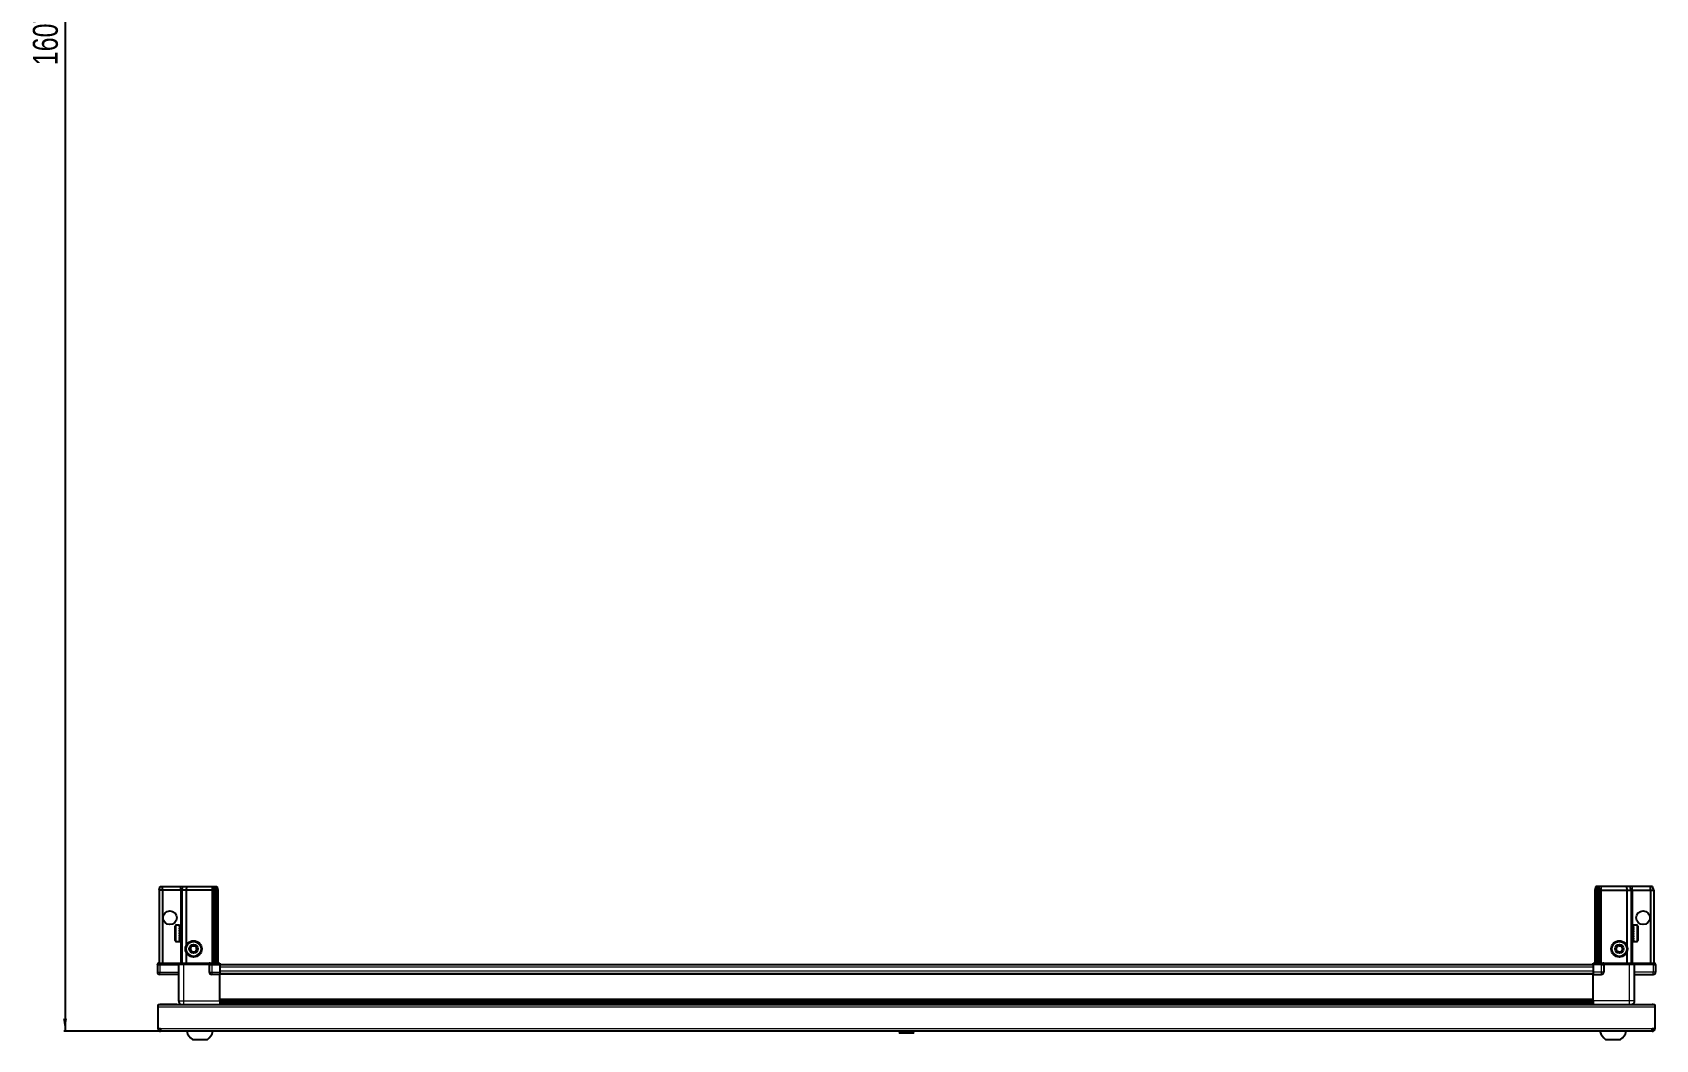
# Model space of a CAD drawing. Header units: millimetres. Extents: x 1319 to 5845, y -1038 to 1775.
# Drawn here: x 1375 to 2675, y -1038 to -231 of the extents above; entities that cross this region are included whole.
import ezdxf

# ---------------------------------------------------------------- set-up
doc = ezdxf.new("R2010")
doc.units = ezdxf.units.MM
doc.layers.add('FORMAT', color=7, linetype='Continuous')
doc.styles.add('SLDTEXTSTYLE0', font='TXT', dxfattribs={"width": 0.75})
doc.dimstyles.new('SLDDIMSTYLE0', dxfattribs={"dimtxt": 20, "dimasz": 10, "dimexe": 0, "dimexo": 0.0625, "dimgap": 5, "dimtad": 2, "dimdec": 1, "dimrnd": 1e-09, "dimzin": 12, "dimdsep": 46, "dimtxsty": 'SLDTEXTSTYLE0', "dimsah": 1, "dimcen": 0.09, "dimadec": 0, "dimazin": 3, "dimtfac": 1, "dimtofl": 0, "dimtmove": 0, "dimatfit": 3, "dimfxl": 0, "dimfrac": 2, "dimtolj": 1, "dimtzin": 12, "dimarcsym": 0})

# ---------------------------------------------------------------- blocks, each defined once
blk = doc.blocks.new('_D_9')
at = {"layer": 'FORMAT'}
for p, q in [((2068.9, 575.4), (1399.7, 575.4)), ((1400.7, 575.4), (1400.7, -1031.6)), ((1477.2, -1031.6), (1399.7, -1031.6))]:
    blk.add_line(p, q, dxfattribs=at)
for points in [[(1400.7, 575.4), (1399.1, 565.4), (1402.2, 565.4)], [(1400.7, -1031.6), (1402.2, -1021.6), (1399.1, -1021.6)]]:
    blk.add_solid(points, dxfattribs=at)
at = {"layer": 'FORMAT', "insert": (1374.9, -257.7), "char_height": 20, "attachment_point": 1, "rotation": 90, "style": 'SLDTEXTSTYLE0'}
blk.add_mtext('1607', dxfattribs=at)

msp = doc.modelspace()

# ---------------------------------------------------------------- linework, layer by layer
at = {"color": 7, "linetype": 'Continuous', "lineweight": 25}
for p, q in [((1476.16, -918.62), (1476.96, -915.62)), ((1476.16, -918.62), (1476.16, -976.92)), ((1478.66, -918.62), (1476.16, -918.62)), ((1476.96, -915.62), (1478.81, -915.62)), ((1478.66, -918.62), (1478.81, -915.62)), ((1478.66, -918.62), (1478.66, -976.92)), ((1493.16, -918.62), (1478.66, -918.62)), ((1478.81, -915.62), (1493.16, -915.62)), ((1493.16, -915.62), (1494.96, -915.62)), ((1494.16, -918.62), (1493.16, -918.62)), ((1494.16, -918.62), (1494.96, -915.62)), ((1494.16, -918.62), (1494.16, -976.92)), ((1497.66, -918.62), (1494.16, -918.62)), ((1494.96, -915.62), (1497.99, -915.62)), ((1497.99, -915.62), (1497.66, -918.62)), ((1497.66, -918.62), (1497.66, -963.12)), ((1518.16, -918.62), (1497.66, -918.62)), ((1497.99, -915.62), (1518.16, -915.62)), ((1518.16, -915.62), (1519.96, -915.62)), ((1519.16, -918.62), (1518.16, -918.62)), ((1519.96, -915.62), (1519.16, -918.62)), ((1519.16, -918.62), (1519.16, -976.92)), ((1520.16, -918.62), (1519.16, -918.62)), ((1519.96, -915.62), (1520.7, -915.62)), ((1520.7, -915.62), (1520.16, -918.62)), ((1520.16, -918.62), (1520.16, -976.92)), ((1521.66, -918.62), (1520.16, -918.62)), ((1520.7, -915.62), (1521.2, -915.62)), ((1521.2, -915.62), (1521.66, -918.62)), ((1521.2, -915.62), (1522.35, -915.62)), ((1521.66, -918.62), (1521.66, -976.92)), ((1523.16, -918.62), (1521.66, -918.62)), ((1522.35, -915.62), (1523.16, -918.62)), ((1523.16, -918.62), (1523.16, -976.92)), ((2626.96, -915.62), (2626.16, -918.62)), ((2626.16, -918.62), (2627.66, -918.62)), ((2626.16, -918.62), (2626.16, -976.92)), ((2628.11, -915.62), (2626.96, -915.62)), ((2628.11, -915.62), (2627.66, -918.62)), ((2627.66, -918.62), (2629.16, -918.62)), ((2627.66, -918.62), (2627.66, -976.92)), ((2628.61, -915.62), (2628.11, -915.62)), ((2628.61, -915.62), (2629.16, -918.62)), ((2629.35, -915.62), (2628.61, -915.62)), ((2629.16, -918.62), (2630.16, -918.62)), ((2629.16, -918.62), (2629.16, -976.92)), ((2629.35, -915.62), (2630.16, -918.62)), ((2631.16, -915.62), (2629.35, -915.62)), ((2630.16, -918.62), (2630.16, -976.92)), ((2630.16, -918.62), (2631.16, -918.62)), ((2651.32, -915.62), (2631.16, -915.62)), ((2631.16, -918.62), (2651.66, -918.62)), ((2651.32, -915.62), (2651.66, -918.62)), ((2654.35, -915.62), (2651.32, -915.62)), ((2651.66, -918.62), (2651.66, -963.12)), ((2651.66, -918.62), (2655.16, -918.62)), ((2655.16, -918.62), (2654.35, -915.62)), ((2656.16, -915.62), (2654.35, -915.62)), ((2655.16, -918.62), (2655.16, -976.92)), ((2655.16, -918.62), (2656.16, -918.62)), ((2670.5, -915.62), (2656.16, -915.62)), ((2656.16, -918.62), (2670.66, -918.62)), ((2670.66, -918.62), (2670.5, -915.62)), ((2672.35, -915.62), (2670.5, -915.62)), ((2670.66, -918.62), (2673.16, -918.62)), ((2670.66, -918.62), (2670.66, -976.92)), ((2673.16, -918.62), (2672.35, -915.62)), ((2673.16, -918.62), (2673.16, -976.92)), ((1488.96, -958.82), (1488.96, -947.42)), ((1492.16, -946.62), (1489.76, -946.62)), ((1492.16, -946.62), (1492.16, -946.63)), ((1492.16, -946.63), (1492.66, -946.63)), ((1492.16, -946.81), (1492.66, -946.81)), ((1492.16, -946.81), (1492.16, -947.03)), ((1492.16, -947.03), (1492.66, -947.03)), ((1492.16, -947.61), (1492.66, -947.61)), ((1492.16, -947.61), (1492.16, -948.03)), ((1492.16, -948.03), (1492.66, -948.03)), ((1492.16, -948.94), (1492.66, -948.94)), ((1492.16, -948.94), (1492.16, -949.53)), ((1492.66, -946.81), (1492.66, -946.63)), ((1492.66, -947.03), (1492.66, -946.81)), ((1492.66, -947.61), (1492.66, -947.03)), ((1492.66, -948.03), (1492.66, -947.61)), ((1492.66, -948.94), (1492.66, -948.03)), ((1492.76, -948.72), (1492.66, -948.72)), ((1492.66, -949.53), (1492.66, -948.94)), ((1492.76, -957.52), (1492.76, -948.72)), ((2656.66, -948.72), (2656.56, -948.72)), ((2656.56, -948.72), (2656.56, -957.52)), ((2659.56, -946.62), (2656.66, -946.62)), ((2657.16, -946.62), (2656.66, -946.62)), ((2656.66, -946.62), (2656.66, -946.67)), ((2656.66, -946.67), (2656.66, -946.95)), ((2657.16, -946.67), (2656.66, -946.67)), ((2657.16, -946.95), (2656.66, -946.95)), ((2656.66, -946.95), (2656.66, -947.23)), ((2657.16, -947.23), (2656.66, -947.23)), ((2656.66, -947.23), (2656.66, -947.89)), ((2657.16, -947.89), (2656.66, -947.89)), ((2656.66, -947.89), (2656.66, -948.36)), ((2656.66, -948.36), (2656.66, -949.34)), ((2657.16, -948.36), (2656.66, -948.36)), ((2657.16, -946.67), (2657.16, -946.62)), ((2657.16, -947.23), (2657.16, -946.95)), ((2657.16, -948.36), (2657.16, -947.89)), ((2660.36, -947.42), (2660.36, -958.82)), ((1489.76, -959.62), (1492.16, -959.62)), ((1492.16, -949.53), (1492.66, -949.53)), ((1492.16, -950.68), (1492.66, -950.68)), ((1492.16, -950.68), (1492.16, -951.38)), ((1492.16, -951.38), (1492.66, -951.38)), ((1492.16, -952.67), (1492.66, -952.67)), ((1492.16, -952.67), (1492.16, -953.4)), ((1492.16, -952.81), (1492.66, -952.81)), ((1492.16, -953.31), (1492.66, -953.31)), ((1492.16, -953.4), (1492.66, -953.4)), ((1492.16, -954.69), (1492.66, -954.69)), ((1492.16, -954.69), (1492.16, -955.4)), ((1492.16, -955.4), (1492.66, -955.4)), ((1492.16, -956.56), (1492.66, -956.56)), ((1492.16, -956.56), (1492.16, -957.17)), ((1492.16, -957.17), (1492.66, -957.17)), ((1492.16, -958.1), (1492.66, -958.1)), ((1492.16, -958.1), (1492.16, -958.54)), ((1492.16, -958.54), (1492.66, -958.54)), ((1492.16, -959.15), (1492.66, -959.15)), ((1492.16, -959.15), (1492.16, -959.38)), ((1492.16, -959.38), (1492.66, -959.38)), ((1492.16, -959.6), (1492.66, -959.6)), ((1492.16, -959.6), (1492.16, -959.62)), ((1492.16, -959.61), (1492.66, -959.61)), ((1492.66, -950.68), (1492.66, -949.53)), ((1492.66, -951.38), (1492.66, -950.68)), ((1492.66, -952.67), (1492.66, -951.38)), ((1492.66, -952.81), (1492.66, -952.67)), ((1492.66, -953.4), (1492.66, -953.31)), ((1492.66, -954.69), (1492.66, -953.4)), ((1492.66, -955.4), (1492.66, -954.69)), ((1492.66, -956.56), (1492.66, -955.4)), ((1492.66, -957.17), (1492.66, -956.56)), ((1492.66, -958.1), (1492.66, -957.17)), ((1492.66, -957.52), (1492.76, -957.52)), ((1492.66, -958.54), (1492.66, -958.1)), ((1492.66, -959.15), (1492.66, -958.54)), ((1492.66, -959.38), (1492.66, -959.15)), ((1492.66, -959.6), (1492.66, -959.38)), ((1492.66, -959.61), (1492.66, -959.6)), ((1493.64, -949.81), (1493.16, -949.12)), ((1493.16, -957.12), (1493.16, -949.12)), ((1493.16, -957.12), (1493.64, -956.43)), ((1494.12, -949.12), (1493.64, -949.81)), ((1493.64, -956.43), (1493.64, -949.81)), ((1493.64, -956.43), (1494.12, -957.12)), ((1494.16, -949.12), (1494.12, -949.12)), ((1494.12, -957.12), (1494.12, -949.12)), ((1494.12, -957.12), (1494.16, -957.12)), ((2655.19, -949.12), (2655.16, -949.12)), ((2655.16, -957.12), (2655.19, -957.12)), ((2655.67, -949.81), (2655.19, -949.12)), ((2655.19, -949.12), (2655.19, -957.12)), ((2655.19, -957.12), (2655.67, -956.43)), ((2656.16, -949.12), (2655.67, -949.81)), ((2655.67, -949.81), (2655.67, -956.43)), ((2655.67, -956.43), (2656.16, -957.12)), ((2656.16, -949.12), (2656.16, -957.12)), ((2656.56, -957.52), (2656.66, -957.52)), ((2657.16, -949.34), (2656.66, -949.34)), ((2656.66, -949.34), (2656.66, -949.96)), ((2656.66, -949.96), (2656.66, -951.16)), ((2657.16, -949.96), (2656.66, -949.96)), ((2657.16, -951.16), (2656.66, -951.16)), ((2656.66, -951.16), (2656.66, -951.79)), ((2657.16, -951.79), (2656.66, -951.79)), ((2656.66, -951.87), (2656.66, -953.17)), ((2657.16, -951.87), (2656.66, -951.87)), ((2657.16, -953.17), (2656.66, -953.17)), ((2657.16, -953.65), (2656.66, -953.65)), ((2656.66, -953.65), (2656.66, -953.91)), ((2656.66, -953.91), (2656.66, -955.17)), ((2657.16, -953.91), (2656.66, -953.91)), ((2657.16, -955.17), (2656.66, -955.17)), ((2656.66, -955.17), (2656.66, -955.86)), ((2656.66, -955.86), (2656.66, -956.98)), ((2657.16, -955.86), (2656.66, -955.86)), ((2657.16, -956.98), (2656.66, -956.98)), ((2656.66, -956.98), (2656.66, -957.55)), ((2656.66, -957.55), (2656.66, -958.41)), ((2657.16, -957.55), (2656.66, -957.55)), ((2657.16, -958.41), (2656.66, -958.41)), ((2656.66, -958.41), (2656.66, -958.8)), ((2656.66, -958.8), (2656.66, -959.32)), ((2657.16, -958.8), (2656.66, -958.8)), ((2657.16, -959.32), (2656.66, -959.32)), ((2656.66, -959.32), (2656.66, -959.5)), ((2656.66, -959.5), (2656.66, -959.62)), ((2657.16, -959.5), (2656.66, -959.5)), ((2656.66, -959.62), (2659.56, -959.62)), ((2657.16, -949.96), (2657.16, -949.34)), ((2657.16, -951.87), (2657.16, -951.16)), ((2657.16, -953.91), (2657.16, -953.17)), ((2657.16, -955.86), (2657.16, -955.17)), ((2657.16, -957.55), (2657.16, -956.98)), ((2657.16, -958.8), (2657.16, -958.41)), ((2657.16, -959.5), (2657.16, -959.32)), ((1497.66, -968.12), (1497.66, -976.92)), ((2651.66, -968.12), (2651.66, -976.92)), ((1475.16, -976.92), (1474.66, -977.79)), ((1474.66, -978.12), (1474.66, -977.79)), ((1474.66, -978.12), (1476.66, -978.12)), ((1474.66, -978.12), (1474.66, -984.12)), ((1476.66, -976.92), (1475.16, -976.92)), ((1476.66, -976.92), (1491.46, -976.92)), ((1491.46, -978.12), (1476.66, -978.12)), ((1476.66, -978.12), (1491.46, -978.12)), ((1491.66, -986.12), (1476.66, -986.12)), ((1491.46, -976.92), (1491.66, -976.92)), ((1491.66, -978.12), (1491.46, -978.12)), ((1491.66, -978.12), (1491.66, -976.92)), ((1491.66, -976.92), (1495.66, -976.92)), ((1495.66, -978.12), (1491.66, -978.12)), ((1491.66, -978.12), (1491.66, -1007.12)), ((1495.66, -976.92), (1515.96, -976.92)), ((1515.96, -978.12), (1495.66, -978.12)), ((1515.96, -976.92), (1516.16, -976.92)), ((1516.16, -978.12), (1515.96, -978.12)), ((1516.16, -978.12), (1516.16, -976.92)), ((1516.83, -976.92), (1516.16, -976.92)), ((1516.16, -978.12), (1518.16, -978.12)), ((1516.16, -978.12), (1516.16, -984.12)), ((1516.83, -976.92), (1524.66, -976.92)), ((1524.66, -977.79), (1518.16, -977.79)), ((1524.66, -978.12), (1518.16, -978.12)), ((1518.16, -978.12), (1524.66, -978.12)), ((1524.66, -986.12), (1518.16, -986.12)), ((1524.66, -976.92), (1524.66, -977.79)), ((1524.66, -977.79), (1524.66, -977.79)), ((1524.66, -978.12), (1524.66, -977.79)), ((1524.66, -978.12), (1524.66, -978.12)), ((1524.66, -978.12), (1524.66, -984.12)), ((2624.66, -978.27), (1524.66, -978.27)), ((1524.66, -984.12), (1524.66, -986.12)), ((2624.66, -985.47), (1524.66, -985.47)), ((1524.66, -1007.12), (1524.66, -986.12)), ((2624.66, -977.79), (2624.66, -976.92)), ((2624.66, -976.92), (2632.48, -976.92)), ((2624.66, -978.12), (2624.66, -977.79)), ((2631.16, -977.79), (2624.66, -977.79)), ((2631.16, -978.12), (2624.66, -978.12)), ((2624.66, -978.12), (2624.66, -984.12)), ((2624.66, -984.12), (2624.66, -986.12)), ((2624.66, -986.12), (2631.16, -986.12)), ((2624.66, -1007.12), (2624.66, -986.12)), ((2631.16, -978.12), (2633.16, -978.12)), ((2633.16, -978.12), (2631.16, -978.12)), ((2633.16, -976.92), (2632.48, -976.92)), ((2633.16, -978.12), (2633.16, -976.92)), ((2633.16, -976.92), (2633.36, -976.92)), ((2633.36, -978.12), (2633.16, -978.12)), ((2633.16, -978.12), (2633.16, -984.12)), ((2633.36, -976.92), (2653.66, -976.92)), ((2653.66, -978.12), (2633.36, -978.12)), ((2653.66, -976.92), (2657.66, -976.92)), ((2657.66, -978.12), (2653.66, -978.12)), ((2657.66, -978.12), (2657.66, -976.92)), ((2657.66, -976.92), (2657.86, -976.92)), ((2657.86, -978.12), (2657.66, -978.12)), ((2657.66, -978.12), (2657.66, -1007.12)), ((2657.66, -986.12), (2672.66, -986.12)), ((2657.86, -976.92), (2672.66, -976.92)), ((2672.66, -978.12), (2657.86, -978.12)), ((2674.16, -976.92), (2672.66, -976.92)), ((2672.66, -978.12), (2674.66, -978.12)), ((2674.66, -977.79), (2674.16, -976.92)), ((2674.66, -977.79), (2674.16, -976.92)), ((2674.66, -978.12), (2674.66, -977.79)), ((2674.66, -978.12), (2674.66, -977.79)), ((2674.66, -978.12), (2674.66, -978.12)), ((2674.66, -978.12), (2674.66, -984.12)), ((1475.16, -1010.12), (2674.16, -1010.12)), ((1475.16, -1012.22), (1475.16, -1010.12)), ((1475.16, -1029.52), (1475.16, -1012.22)), ((1490.16, -1010.02), (1477.26, -1010.02)), ((1490.16, -1010.02), (1490.16, -1010.12)), ((1524.66, -1008.14), (2624.66, -1008.14)), ((1524.66, -1008.18), (2624.66, -1008.18)), ((1548.53, -1009.97), (1524.66, -1009.97)), ((1543.16, -1010.12), (1543.16, -1009.97)), ((1543.2, -1010.12), (1543.2, -1009.97)), ((1543.47, -1010.12), (1543.47, -1009.97)), ((1543.73, -1010.12), (1543.73, -1009.97)), ((1544.38, -1010.12), (1544.38, -1009.97)), ((1544.84, -1010.12), (1544.84, -1009.97)), ((1545.81, -1010.12), (1545.81, -1009.97)), ((1546.43, -1010.12), (1546.43, -1009.97)), ((1547.62, -1010.12), (1547.62, -1009.97)), ((1548.28, -1010.12), (1548.28, -1009.97)), ((1548.33, -1010.12), (1548.33, -1009.97)), ((1549.62, -1009.97), (1548.53, -1009.97)), ((1550.35, -1009.97), (1549.62, -1009.97)), ((1549.62, -1010.12), (1549.62, -1009.97)), ((1549.62, -1009.97), (1549.62, -1009.97)), ((1549.63, -1010.12), (1549.63, -1009.97)), ((1550.13, -1010.12), (1550.13, -1009.97)), ((1550.36, -1009.97), (1550.35, -1009.97)), ((1550.36, -1010.12), (1550.36, -1009.97)), ((1550.78, -1009.97), (1550.36, -1009.97)), ((2598.53, -1009.97), (1550.78, -1009.97)), ((1551.63, -1010.12), (1551.63, -1009.97)), ((1552.32, -1010.12), (1552.32, -1009.97)), ((1553.45, -1010.12), (1553.45, -1009.97)), ((1554.02, -1010.12), (1554.02, -1009.97)), ((1554.9, -1010.12), (1554.9, -1009.97)), ((1555.3, -1010.12), (1555.3, -1009.97)), ((1555.83, -1010.12), (1555.83, -1009.97)), ((1556.02, -1010.12), (1556.02, -1009.97)), ((1556.16, -1010.12), (1556.16, -1009.97)), ((2593.16, -1010.12), (2593.16, -1009.97)), ((2593.33, -1010.12), (2593.33, -1009.97)), ((2593.54, -1010.12), (2593.54, -1009.97)), ((2594.1, -1010.12), (2594.1, -1009.97)), ((2594.52, -1010.12), (2594.52, -1009.97)), ((2595.42, -1010.12), (2595.42, -1009.97)), ((2596, -1010.12), (2596, -1009.97)), ((2597.15, -1010.12), (2597.15, -1009.97)), ((2597.84, -1010.12), (2597.84, -1009.97)), ((2599.12, -1009.97), (2598.53, -1009.97)), ((2599.12, -1010.12), (2599.12, -1009.97)), ((2599.13, -1009.97), (2599.12, -1009.97)), ((2599.86, -1009.97), (2599.13, -1009.97)), ((2599.29, -1010.12), (2599.29, -1009.97)), ((2599.79, -1010.12), (2599.79, -1009.97)), ((2599.86, -1010.12), (2599.86, -1009.97)), ((2600.89, -1009.97), (2599.86, -1009.97)), ((2599.86, -1009.97), (2599.86, -1009.97)), ((2624.66, -1009.97), (2600.78, -1009.97)), ((2601.15, -1010.12), (2601.15, -1009.97)), ((2601.86, -1010.12), (2601.86, -1009.97)), ((2603.03, -1010.12), (2603.03, -1009.97)), ((2603.64, -1010.12), (2603.64, -1009.97)), ((2604.58, -1010.12), (2604.58, -1009.97)), ((2605.03, -1010.12), (2605.03, -1009.97)), ((2605.65, -1010.12), (2605.65, -1009.97)), ((2605.9, -1010.12), (2605.9, -1009.97)), ((2606.14, -1010.12), (2606.14, -1009.97)), ((2606.15, -1010.12), (2606.15, -1009.97)), ((2659.16, -1010.02), (2672.06, -1010.02)), ((2659.16, -1010.02), (2659.16, -1010.12)), ((2674.16, -1010.12), (2674.16, -1012.22)), ((2674.16, -1012.22), (2674.16, -1029.52)), ((1477.26, -1029.52), (1475.16, -1029.52)), ((1477.26, -1029.52), (1477.26, -1031.62)), ((2672.06, -1031.62), (1477.26, -1031.62)), ((1502.66, -1038.22), (1514.66, -1038.22)), ((2069.86, -1031.62), (2068.87, -1032.6)), ((2068.87, -1032.6), (2068.87, -1033.12)), ((2080.44, -1032.6), (2068.87, -1032.6)), ((2080.44, -1033.12), (2068.87, -1033.12)), ((2080.44, -1032.6), (2079.46, -1031.62)), ((2080.44, -1033.12), (2080.44, -1032.6)), ((2634.66, -1038.22), (2646.66, -1038.22)), ((2674.16, -1029.52), (2672.06, -1029.52)), ((2672.06, -1031.62), (2672.06, -1029.52))]:
    msp.add_line(p, q, dxfattribs=at)
at = {"color": 8, "linetype": 'Continuous', "lineweight": 18}
for p, q in [((1493.16, -918.62), (1493.16, -915.62)), ((1493.16, -918.62), (1493.16, -949.12)), ((1518.16, -915.62), (1518.16, -918.62)), ((1518.16, -918.62), (1518.16, -976.92)), ((2631.16, -915.62), (2631.16, -918.62)), ((2631.16, -918.62), (2631.16, -976.92)), ((2656.16, -918.62), (2656.16, -915.62)), ((2656.16, -918.62), (2656.16, -949.12)), ((1489.76, -959.62), (1489.76, -946.62)), ((2659.56, -946.62), (2659.56, -959.62)), ((1493.16, -957.12), (1493.16, -976.92)), ((2656.16, -957.12), (2656.16, -976.92)), ((1474.66, -984.12), (1476.66, -984.12)), ((1476.66, -978.12), (1476.66, -976.92)), ((1476.66, -978.12), (1476.66, -984.12)), ((1476.66, -984.12), (1491.66, -984.12)), ((1476.66, -986.12), (1476.66, -984.12)), ((1491.46, -978.12), (1491.46, -976.92)), ((1495.66, -978.12), (1495.66, -976.92)), ((1495.66, -978.12), (1495.66, -1007.12)), ((1515.96, -978.12), (1515.96, -976.92)), ((1516.16, -984.12), (1518.16, -984.12)), ((1518.16, -978.12), (1518.16, -977.79)), ((1518.16, -978.12), (1518.16, -984.12)), ((1518.16, -984.12), (1524.66, -984.12)), ((1518.16, -984.12), (1518.16, -986.12)), ((1524.66, -978.12), (1524.66, -977.79)), ((2624.66, -980.27), (1524.66, -980.27)), ((2624.66, -983.47), (1524.66, -983.47)), ((2624.66, -986.12), (1524.66, -986.12)), ((2631.16, -984.12), (2624.66, -984.12)), ((2631.16, -978.12), (2631.16, -977.79)), ((2631.16, -978.12), (2631.16, -984.12)), ((2633.16, -984.12), (2631.16, -984.12)), ((2631.16, -984.12), (2631.16, -986.12)), ((2633.36, -976.92), (2633.36, -978.12)), ((2653.66, -978.12), (2653.66, -976.92)), ((2653.66, -978.12), (2653.66, -1007.12)), ((2672.66, -984.12), (2657.66, -984.12)), ((2657.86, -976.92), (2657.86, -978.12)), ((2672.66, -978.12), (2672.66, -976.92)), ((2672.66, -978.12), (2672.66, -984.12)), ((2674.66, -984.12), (2672.66, -984.12)), ((2672.66, -986.12), (2672.66, -984.12)), ((2674.16, -1012.22), (1475.16, -1012.22)), ((1477.26, -1010.12), (1477.26, -1010.02)), ((1495.66, -1007.12), (1524.66, -1007.12)), ((1524.66, -1005.52), (2624.66, -1005.52)), ((2624.66, -1006.94), (1524.66, -1006.94)), ((1524.66, -1009.38), (2624.66, -1009.38)), ((2653.66, -1007.12), (2624.66, -1007.12)), ((2672.06, -1010.12), (2672.06, -1010.02)), ((2672.06, -1029.52), (1477.26, -1029.52))]:
    msp.add_line(p, q, dxfattribs=at)
at = {"color": 7, "linetype": 'Continuous', "lineweight": 25, "flags": 128}
for points in [[(1477.26, -1010.02), (1476.85, -1010.06), (1476.62, -1010.12)], [(2672.7, -1010.12), (2672.47, -1010.06), (2672.06, -1010.02)]]:
    msp.add_lwpolyline(points, dxfattribs=at)
at = {"color": 7, "linetype": 'Continuous', "lineweight": 25}
for centre, radius in [((1484.66, -940.62), 5.5), ((2664.66, -940.62), 5.5), ((1503.66, -965.62), 6.5), ((2645.66, -965.62), 6.5), ((1503.66, -965.62), 3.46), ((2645.66, -965.62), 3.46)]:
    msp.add_circle(centre, radius, dxfattribs=at)
at = {"color": 8, "linetype": 'Continuous', "lineweight": 18}
for centre in [(1503.66, -965.62), (2645.66, -965.62)]:
    msp.add_circle(centre, 5.7, dxfattribs=at)
at = {"color": 7, "linetype": 'Continuous', "lineweight": 25}
for centre, radius, start, end in [((1489.76, -947.42), 0.8, 90, 180), ((1493.16, -948.72), 0.4, 180, 270), ((2656.16, -948.72), 0.4, 270, 360), ((2659.56, -947.42), 0.8, 0, 90), ((1489.76, -958.82), 0.8, 180, 270), ((1493.16, -957.52), 0.4, 90, 180), ((2656.16, -957.52), 0.4, 0, 90), ((2659.56, -958.82), 0.8, 270, 360), ((1503.66, -965.62), 2.5, 147.37605, 207.37605), ((1503.66, -965.62), 2.5, 207.37605, 267.37605), ((1503.66, -965.62), 2.5, 87.37605, 147.37605), ((1503.66, -965.62), 2.5, 267.37605, 327.37605), ((1503.66, -965.62), 2.5, 27.37605, 87.37605), ((1503.66, -965.62), 2.5, 327.37605, 27.37605), ((2645.66, -965.62), 2.5, 134.67671, 194.67671), ((2645.66, -965.62), 2.5, 194.67671, 254.67671), ((2645.66, -965.62), 2.5, 74.67671, 134.67671), ((2645.66, -965.62), 2.5, 254.67671, 314.67671), ((2645.66, -965.62), 2.5, 14.67671, 74.67671), ((2645.66, -965.62), 2.5, 314.67671, 14.67671), ((1476.66, -984.12), 2, 180, 270), ((1518.16, -984.12), 2, 180, 270), ((2631.16, -984.12), 2, 270, 0), ((2672.66, -984.12), 2, 270, 0), ((1477.26, -1029.52), 2.1, 180, 270), ((1477.26, -1029.52), 0.6, 180, 270), ((1509.68, -1028.6), 11.91, 194.70035, 233.8734), ((1507.63, -1028.6), 11.91, 306.1266, 345.29965), ((2641.68, -1028.6), 11.91, 194.70035, 233.8734), ((2639.63, -1028.6), 11.91, 306.1266, 345.29965), ((2672.06, -1029.52), 2.1, 270, 360), ((2672.06, -1029.52), 0.6, 270, 0)]:
    msp.add_arc(centre, radius, start, end, dxfattribs=at)
for centre, start_param, end_param in [((1518.16, -974.32), 2.4188584, 3.1415927), ((2631.16, -974.32), 3.1415927, 3.8643269)]:
    msp.add_ellipse(centre, major_axis=(0, 3.46), ratio=0.5773503, start_param=start_param, end_param=end_param, dxfattribs=at)
for points, knots in [([(1500.77, -965.49), (1501.05, -965.05), (1501.57, -964.24), (1502.09, -963.43), (1502.33, -963.06)], [0, 0, 0, 0, 0.5346859, 1, 1, 1, 1]), ([(1502.1, -968.05), (1502.04, -967.94), (1501.77, -967.41), (1501.31, -966.52), (1500.93, -965.79), (1500.77, -965.49)], [0, 0, 0, 0, 0.1331247, 0.6370994, 1, 1, 1, 1]), ([(1504.98, -968.18), (1504.47, -968.16), (1503.51, -968.11), (1502.55, -968.07), (1502.1, -968.05)], [0, 0, 0, 0, 0.5346859, 1, 1, 1, 1]), ([(1502.33, -963.06), (1502.85, -963.08), (1503.81, -963.12), (1504.77, -963.17), (1505.21, -963.19)], [0, 0, 0, 0, 0.5346859, 1, 1, 1, 1]), ([(1506.54, -965.75), (1506.26, -966.19), (1505.74, -967), (1505.23, -967.81), (1504.98, -968.18)], [0, 0, 0, 0, 0.5346859, 1, 1, 1, 1]), ([(1505.21, -963.19), (1505.37, -963.49), (1505.75, -964.23), (1506.21, -965.11), (1506.48, -965.64), (1506.54, -965.75)], [0, 0, 0, 0, 0.3629006, 0.8668753, 1, 1, 1, 1]), ([(2642.87, -964.86), (2643.24, -964.49), (2643.93, -963.82), (2644.61, -963.14), (2644.93, -962.83)], [0, 0, 0, 0, 0.5346859, 1, 1, 1, 1]), ([(2643.6, -967.65), (2643.52, -967.32), (2643.31, -966.52), (2643.06, -965.56), (2642.9, -964.98), (2642.87, -964.86)], [0, 0, 0, 0, 0.3629006, 0.8668753, 1, 1, 1, 1]), ([(2646.39, -968.41), (2645.89, -968.28), (2644.96, -968.02), (2644.04, -967.77), (2643.6, -967.65)], [0, 0, 0, 0, 0.5346859, 1, 1, 1, 1]), ([(2644.93, -962.83), (2645.42, -962.96), (2646.35, -963.22), (2647.28, -963.47), (2647.71, -963.59)], [0, 0, 0, 0, 0.5346859, 1, 1, 1, 1]), ([(2648.44, -966.38), (2648.07, -966.74), (2647.39, -967.42), (2646.71, -968.1), (2646.39, -968.41)], [0, 0, 0, 0, 0.5346859, 1, 1, 1, 1]), ([(2647.71, -963.59), (2647.74, -963.71), (2647.89, -964.29), (2648.15, -965.25), (2648.35, -966.05), (2648.44, -966.38)], [0, 0, 0, 0, 0.1331247, 0.6370994, 1, 1, 1, 1]), ([(1491.66, -1007.12), (1491.7, -1007.56), (1491.78, -1008.24), (1492.21, -1009.05), (1492.67, -1009.61), (1493.07, -1009.97), (1493.33, -1010.1), (1493.38, -1010.12)], [0, 0, 0, 0, 0.3630185, 0.5584377, 0.7580039, 0.9575702, 1, 1, 1, 1]), ([(1524.66, -1007.12), (1524.66, -1007.51), (1524.66, -1008.31), (1524.66, -1009.32), (1524.66, -1009.95), (1524.66, -1010.11), (1524.66, -1010.12)], [0, 0, 0, 0, 0.3255201, 0.6510403, 0.9765604, 1, 1, 1, 1]), ([(2624.66, -1007.12), (2624.66, -1007.51), (2624.66, -1008.31), (2624.66, -1009.32), (2624.66, -1009.95), (2624.66, -1010.11), (2624.66, -1010.12)], [0, 0, 0, 0, 0.32552014, 0.65104028, 0.97656042, 1, 1, 1, 1]), ([(2657.66, -1007.12), (2657.61, -1007.56), (2657.54, -1008.24), (2657.1, -1009.05), (2656.65, -1009.61), (2656.24, -1009.97), (2655.98, -1010.1), (2655.94, -1010.12)], [0, 0, 0, 0, 0.3630185, 0.5584377, 0.7580039, 0.9575702, 1, 1, 1, 1])]:
    msp.add_open_spline(points, degree=3, knots=knots, dxfattribs=at)
at = {"color": 8, "linetype": 'Continuous', "lineweight": 18}
for points in [[(1491.66, -1007.12), (1491.72, -1007.12), (1491.84, -1007.12), (1492.76, -1007.12), (1494.08, -1007.12), (1495.13, -1007.12), (1495.66, -1007.12)], [(2657.66, -1007.12), (2657.6, -1007.12), (2657.48, -1007.12), (2656.55, -1007.12), (2655.23, -1007.12), (2654.18, -1007.12), (2653.66, -1007.12)]]:
    msp.add_open_spline(points, degree=3, dxfattribs=at)
for points, knots in [([(1495.66, -1007.12), (1495.66, -1007.56), (1495.66, -1008.24), (1495.66, -1009.05), (1495.66, -1009.61), (1495.66, -1009.97), (1495.66, -1010.1), (1495.66, -1010.12)], [0, 0, 0, 0, 0.3630185, 0.5584377, 0.7580039, 0.9575702, 1, 1, 1, 1]), ([(2653.66, -1007.12), (2653.66, -1007.56), (2653.66, -1008.24), (2653.66, -1009.05), (2653.66, -1009.61), (2653.66, -1009.97), (2653.66, -1010.1), (2653.66, -1010.12)], [0, 0, 0, 0, 0.36301846, 0.55843766, 0.75800394, 0.95757021, 1, 1, 1, 1])]:
    msp.add_open_spline(points, degree=3, knots=knots, dxfattribs=at)

# ---------------------------------------------------------------- dimensions: what is measured, and where the dimension line sits
at = {"layer": 'FORMAT'}
dim = msp.add_linear_dim(base=(1400.66, -1031.62), p1=(2068.87, 575.38), p2=(1477.26, -1031.62), angle=90, dimstyle='SLDDIMSTYLE0', dxfattribs=at)
dim.commit()
dim.dimension.update_dxf_attribs({"geometry": '_D_9', "text_midpoint": (1400.66, -228.12), "dimtype": 160})

doc.saveas('drawing.dxf')
